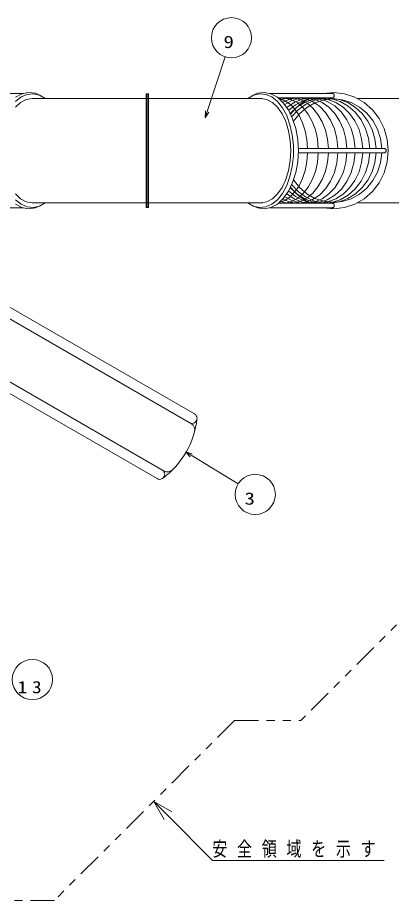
# Model space of a CAD drawing. Units: millimetres on the paper. Extents: x 0 to 420, y -594 to 297.
# Drawn here: x 182 to 228.5, y 93.9 to 203.7 of the extents above; entities that cross this region are included whole.
import ezdxf
from ezdxf.enums import TextEntityAlignment as Align

# ---------------------------------------------------------------- set-up
doc = ezdxf.new("R2010")
doc.units = ezdxf.units.MM
doc.linetypes.add('USER3', pattern=[8, 3, -1, 1, -1, 1, -1])
for name, color, linetype, lineweight in [('0_2', 7, 'Continuous', 13), ('2D', 7, 'Continuous', 13), ('2D_DIMENSION', 7, 'Continuous', 13), ('2D_OUTLINE', 7, 'USER3', 13), ('AM_5', 7, 'Continuous', 13)]:
    doc.layers.add(name, color=color, linetype=linetype, lineweight=lineweight)
doc.styles.add('ＭＳ ゴシック', font='')
doc.styles.get('ＭＳ ゴシック').set_extended_font_data('MS Gothic')

msp = doc.modelspace()

# ---------------------------------------------------------------- linework, layer by layer
at = {"layer": '0_2'}
for p, q in [((170.183, 194.241), (182.707, 194.241)), ((182.467, 193.798), (181.771, 193.232)), ((182.575, 194.196), (181.779, 193.767)), ((183.103, 193.483), (182.405, 193.114)), ((183.21, 194.125), (182.467, 193.798)), ((183.406, 194.361), (182.575, 194.196)), ((183.828, 193.607), (183.103, 193.483)), ((183.976, 194.203), (183.21, 194.125)), ((184.24, 194.254), (183.406, 194.361)), ((183.828, 193.607), (212.507, 193.607)), ((184.737, 194.028), (183.976, 194.203)), ((185.046, 193.881), (184.24, 194.254)), ((185.465, 193.607), (184.737, 194.028)), ((198.034, 180.041), (198.034, 194.207)), ((198.301, 194.207), (198.034, 194.207)), ((198.168, 180.041), (198.168, 194.207)), ((198.301, 180.041), (198.301, 194.207)), ((211.385, 194.028), (210.657, 193.607)), ((211.882, 194.254), (211.075, 193.881)), ((212.146, 194.203), (211.385, 194.028)), ((212.716, 194.361), (211.882, 194.254)), ((212.912, 194.125), (212.146, 194.203)), ((213.019, 193.483), (212.294, 193.607)), ((213.546, 194.196), (212.716, 194.361)), ((213.655, 193.798), (212.912, 194.125)), ((213.717, 193.114), (213.019, 193.483)), ((213.415, 194.241), (221.157, 194.241)), ((214.343, 193.767), (213.546, 194.196)), ((214.35, 193.232), (213.655, 193.798)), ((215.075, 193.089), (214.343, 193.767)), ((214.466, 193.674), (221.157, 193.674)), ((215.317, 193.654), (214.51, 193.639)), ((215.258, 193.332), (214.56, 193.598)), ((215.564, 193.65), (214.732, 193.445)), ((215.912, 193.541), (215.001, 193.172)), ((215.917, 192.883), (215.258, 193.332)), ((216.147, 193.339), (215.268, 192.853)), ((216.113, 193.456), (215.317, 193.654)), ((216.409, 193.645), (215.564, 193.65)), ((216.86, 193.674), (215.912, 193.541)), ((216.872, 193.05), (216.113, 193.456)), ((217.082, 193.613), (216.147, 193.339)), ((217.24, 193.432), (216.409, 193.645)), ((217.431, 193.518), (216.434, 193.123)), ((217.55, 193.323), (216.601, 192.827)), ((217.809, 193.565), (216.86, 193.674)), ((218.04, 193.666), (217.082, 193.613)), ((218.03, 193.016), (217.24, 193.432)), ((218.472, 193.672), (217.431, 193.518)), ((218.403, 193.674), (217.507, 193.136)), ((218.561, 193.607), (217.55, 193.323)), ((218.854, 193.533), (217.79, 193.156)), ((218.725, 193.219), (217.809, 193.565)), ((218.828, 193.354), (217.822, 192.878)), ((218.991, 193.496), (218.04, 193.666)), ((219.518, 193.58), (218.472, 193.672)), ((219.599, 193.668), (218.561, 193.607)), ((219.895, 193.619), (218.828, 193.354)), ((219.962, 193.673), (218.854, 193.533)), ((219.9, 193.109), (218.991, 193.496)), ((220.118, 193.425), (219.016, 193.067)), ((220.53, 193.247), (219.518, 193.58)), ((220.63, 193.504), (219.599, 193.668)), ((220.989, 193.664), (219.895, 193.619)), ((221.073, 193.57), (219.962, 193.673)), ((221.385, 194.362), (220.062, 194.241)), ((221.264, 193.552), (220.118, 193.425)), ((221.617, 193.121), (220.63, 193.504)), ((222.073, 193.489), (220.989, 193.664)), ((222.146, 193.229), (221.073, 193.57)), ((221.209, 194.235), (221.157, 194.241)), ((221.157, 193.674), (221.209, 193.679)), ((221.259, 194.219), (221.209, 194.235)), ((221.209, 193.679), (221.259, 193.695)), ((221.305, 194.193), (221.259, 194.219)), ((221.259, 193.695), (221.305, 193.722)), ((222.411, 193.443), (221.264, 193.552)), ((221.346, 194.158), (221.305, 194.193)), ((221.305, 193.722), (221.346, 193.757)), ((221.379, 194.115), (221.346, 194.158)), ((221.346, 193.757), (221.379, 193.8)), ((221.403, 194.066), (221.379, 194.115)), ((221.379, 193.8), (221.403, 193.849)), ((222.706, 194.209), (221.385, 194.362)), ((221.418, 194.012), (221.403, 194.066)), ((221.403, 193.849), (221.418, 193.902)), ((221.424, 193.957), (221.418, 194.012)), ((221.418, 193.902), (221.424, 193.957)), ((223.108, 193.098), (222.073, 193.489)), ((223.518, 193.103), (222.411, 193.443)), ((223.974, 193.787), (222.706, 194.209)), ((225.141, 193.114), (223.974, 193.787)), ((224.343, 193.607), (230.599, 193.607)), ((182.405, 193.114), (181.762, 192.515)), ((214.36, 192.515), (213.717, 193.114)), ((214.972, 192.449), (214.35, 193.232)), ((214.923, 191.708), (214.36, 192.515)), ((215.499, 191.477), (214.972, 192.449)), ((215.715, 192.188), (215.075, 193.089)), ((216.434, 193.123), (215.519, 192.504)), ((216.24, 191.098), (215.715, 192.188)), ((216.601, 192.827), (215.746, 192.134)), ((216.517, 192.265), (215.917, 192.883)), ((216.81, 192.554), (215.95, 191.752)), ((216.697, 192.461), (215.993, 191.665)), ((216.912, 192.207), (216.13, 191.365)), ((217.04, 191.495), (216.517, 192.265)), ((217.507, 193.136), (216.697, 192.461)), ((217.79, 193.156), (216.81, 192.554)), ((217.568, 192.45), (216.872, 193.05)), ((217.822, 192.878), (216.912, 192.207)), ((217.998, 192.492), (217.101, 191.719)), ((218.18, 191.675), (217.568, 192.45)), ((219.016, 193.067), (217.998, 192.492)), ((218.754, 192.411), (218.03, 193.016)), ((219.575, 192.649), (218.725, 193.219)), ((219.389, 191.637), (218.754, 192.411)), ((220.326, 191.876), (219.575, 192.649)), ((220.737, 192.518), (219.9, 193.109)), ((221.469, 192.683), (220.53, 193.247)), ((221.474, 191.743), (220.737, 192.518)), ((222.301, 191.911), (221.469, 192.683)), ((222.526, 192.532), (221.617, 193.121)), ((223.141, 192.661), (222.146, 193.229)), ((223.327, 191.757), (222.526, 192.532)), ((224.061, 192.505), (223.108, 193.098)), ((224.022, 191.888), (223.141, 192.661)), ((224.544, 192.543), (223.518, 193.103)), ((224.899, 191.73), (224.061, 192.505)), ((225.451, 191.785), (224.544, 192.543)), ((226.162, 192.213), (225.141, 193.114)), ((227, 191.12), (226.162, 192.213)), ((215.386, 190.726), (214.923, 191.708)), ((215.911, 190.349), (215.499, 191.477)), ((216.629, 189.859), (216.24, 191.098)), ((217.101, 191.719), (216.358, 190.778)), ((217.472, 190.597), (217.04, 191.495)), ((218.686, 190.752), (218.18, 191.675)), ((219.915, 190.719), (219.389, 191.637)), ((220.951, 190.928), (220.326, 191.876)), ((222.085, 190.811), (221.474, 191.743)), ((222.995, 190.958), (222.301, 191.911)), ((223.991, 190.823), (223.327, 191.757)), ((224.756, 190.939), (224.022, 191.888)), ((225.594, 190.799), (224.899, 191.73)), ((226.207, 190.856), (225.451, 191.785)), ((227.622, 189.875), (227, 191.12)), ((215.729, 189.605), (215.386, 190.726)), ((216.194, 189.106), (215.911, 190.349)), ((217.799, 189.596), (217.472, 190.597)), ((219.07, 189.709), (218.686, 190.752)), ((220.313, 189.685), (219.915, 190.719)), ((221.428, 189.84), (220.951, 190.928)), ((222.549, 189.753), (222.085, 190.811)), ((223.524, 189.863), (222.995, 190.958)), ((224.496, 189.762), (223.991, 190.823)), ((225.315, 189.848), (224.756, 190.939)), ((226.123, 189.744), (225.594, 190.799)), ((226.783, 189.79), (226.207, 190.856)), ((215.941, 188.389), (215.729, 189.605)), ((216.338, 187.793), (216.194, 189.106)), ((216.869, 188.517), (216.629, 189.859)), ((218.012, 188.522), (217.799, 189.596)), ((219.321, 188.582), (219.07, 189.709)), ((220.573, 188.569), (220.313, 189.685)), ((221.738, 188.652), (221.428, 189.84)), ((222.852, 188.605), (222.549, 189.753)), ((223.868, 188.664), (223.524, 189.863)), ((224.825, 188.61), (224.496, 189.762)), ((225.678, 188.656), (225.315, 189.848)), ((226.466, 188.601), (226.123, 189.744)), ((227.158, 188.626), (226.783, 189.79)), ((228.005, 188.526), (227.622, 189.875)), ((216.012, 187.124), (215.941, 188.389)), ((216.338, 186.455), (216.338, 187.793)), ((216.95, 187.124), (216.869, 188.517)), ((218.105, 187.407), (218.012, 188.522)), ((219.428, 187.407), (219.321, 188.582)), ((220.685, 187.407), (220.573, 188.569)), ((221.87, 187.407), (221.738, 188.652)), ((222.981, 187.407), (222.852, 188.605)), ((224.014, 187.407), (223.868, 188.664)), ((224.966, 187.407), (224.825, 188.61)), ((225.834, 187.407), (225.678, 188.656)), ((226.614, 187.407), (226.466, 188.601)), ((227.318, 187.407), (227.158, 188.626)), ((228.134, 187.124), (228.005, 188.526)), ((215.941, 185.859), (216.012, 187.124)), ((216.869, 185.73), (216.95, 187.124)), ((216.946, 187.407), (227.604, 187.407)), ((216.946, 186.841), (227.604, 186.841)), ((218.012, 185.726), (218.105, 186.841)), ((219.321, 185.666), (219.428, 186.841)), ((220.573, 185.678), (220.685, 186.841)), ((221.738, 185.596), (221.87, 186.841)), ((222.852, 185.643), (222.981, 186.841)), ((223.868, 185.584), (224.014, 186.841)), ((224.825, 185.638), (224.966, 186.841)), ((225.678, 185.592), (225.834, 186.841)), ((226.466, 185.647), (226.614, 186.841)), ((227.158, 185.622), (227.318, 186.841)), ((227.66, 187.402), (227.604, 187.407)), ((227.604, 186.841), (227.66, 186.846)), ((227.713, 187.386), (227.66, 187.402)), ((227.66, 186.846), (227.713, 186.862)), ((227.763, 187.359), (227.713, 187.386)), ((227.713, 186.862), (227.763, 186.888)), ((227.806, 187.324), (227.763, 187.359)), ((227.763, 186.888), (227.806, 186.924)), ((227.842, 187.281), (227.806, 187.324)), ((227.806, 186.924), (227.842, 186.966)), ((227.868, 187.232), (227.842, 187.281)), ((227.842, 186.966), (227.868, 187.015)), ((227.885, 187.179), (227.868, 187.232)), ((227.868, 187.015), (227.885, 187.069)), ((227.89, 187.124), (227.885, 187.179)), ((227.885, 187.069), (227.89, 187.124)), ((228.005, 185.722), (228.134, 187.124)), ((215.729, 184.643), (215.941, 185.859)), ((216.194, 185.142), (216.338, 186.455)), ((216.629, 184.389), (216.869, 185.73)), ((217.799, 184.652), (218.012, 185.726)), ((219.07, 184.538), (219.321, 185.666)), ((220.313, 184.563), (220.573, 185.678)), ((221.428, 184.408), (221.738, 185.596)), ((222.549, 184.495), (222.852, 185.643)), ((224.496, 184.486), (224.825, 185.638)), ((225.315, 184.4), (225.678, 185.592)), ((226.123, 184.503), (226.466, 185.647)), ((226.783, 184.458), (227.158, 185.622)), ((227.622, 184.373), (228.005, 185.722)), ((215.386, 183.522), (215.729, 184.643)), ((215.911, 183.899), (216.194, 185.142)), ((217.472, 183.651), (217.799, 184.652)), ((218.686, 183.496), (219.07, 184.538)), ((219.915, 183.529), (220.313, 184.563)), ((222.085, 183.437), (222.549, 184.495)), ((223.524, 184.385), (223.868, 185.584)), ((225.594, 183.449), (226.123, 184.503)), ((214.923, 182.539), (215.386, 183.522)), ((215.499, 182.771), (215.911, 183.899)), ((216.24, 183.15), (216.629, 184.389)), ((216.358, 183.47), (217.101, 182.529)), ((217.04, 182.752), (217.472, 183.651)), ((218.18, 182.572), (218.686, 183.496)), ((219.389, 182.61), (219.915, 183.529)), ((220.951, 183.32), (221.428, 184.408)), ((221.474, 182.505), (222.085, 183.437)), ((222.995, 183.289), (223.524, 184.385)), ((223.327, 182.491), (223.991, 183.425)), ((223.991, 183.425), (224.496, 184.486)), ((224.756, 183.309), (225.315, 184.4)), ((224.899, 182.518), (225.594, 183.449)), ((225.451, 182.463), (226.207, 183.392)), ((226.207, 183.392), (226.783, 184.458)), ((227, 183.128), (227.622, 184.373)), ((214.36, 181.733), (214.923, 182.539)), ((214.972, 181.798), (215.499, 182.771)), ((215.715, 182.059), (216.24, 183.15)), ((215.95, 182.496), (216.81, 181.693)), ((215.993, 182.582), (216.697, 181.786)), ((216.13, 182.883), (216.912, 182.041)), ((216.517, 181.983), (217.04, 182.752)), ((217.101, 182.529), (217.998, 181.756)), ((217.568, 181.798), (218.18, 182.572)), ((218.754, 181.836), (219.389, 182.61)), ((219.575, 181.598), (220.326, 182.372)), ((220.326, 182.372), (220.951, 183.32)), ((220.737, 181.73), (221.474, 182.505)), ((221.469, 181.565), (222.301, 182.337)), ((222.301, 182.337), (222.995, 183.289)), ((222.526, 181.716), (223.327, 182.491)), ((223.141, 181.587), (224.022, 182.36)), ((224.022, 182.36), (224.756, 183.309)), ((224.061, 181.743), (224.899, 182.518)), ((224.544, 181.705), (225.451, 182.463)), ((226.162, 182.035), (227, 183.128)), ((181.762, 181.733), (182.405, 181.134)), ((213.717, 181.134), (214.36, 181.733)), ((214.35, 181.015), (214.972, 181.798)), ((215.075, 181.158), (215.715, 182.059)), ((215.258, 180.916), (215.917, 181.364)), ((215.268, 181.395), (216.147, 180.909)), ((215.519, 181.744), (216.434, 181.125)), ((215.746, 182.114), (216.601, 181.421)), ((215.917, 181.364), (216.517, 181.983)), ((216.113, 180.792), (216.872, 181.198)), ((216.601, 181.421), (217.55, 180.924)), ((216.697, 181.786), (217.507, 181.112)), ((216.81, 181.693), (217.79, 181.092)), ((216.872, 181.198), (217.568, 181.798)), ((216.912, 182.041), (217.822, 181.37)), ((217.24, 180.816), (218.03, 181.232)), ((217.822, 181.37), (218.828, 180.894)), ((217.998, 181.756), (219.016, 181.18)), ((218.03, 181.232), (218.754, 181.836)), ((218.725, 181.028), (219.575, 181.598)), ((219.9, 181.139), (220.737, 181.73)), ((220.53, 181.001), (221.469, 181.565)), ((221.617, 181.127), (222.526, 181.716)), ((222.146, 181.019), (223.141, 181.587)), ((223.108, 181.15), (224.061, 181.743)), ((223.518, 181.145), (224.544, 181.705)), ((225.141, 181.134), (226.162, 182.035)), ((181.771, 181.015), (182.467, 180.45)), ((181.779, 180.481), (182.575, 180.052)), ((182.405, 181.134), (183.103, 180.765)), ((182.467, 180.45), (183.21, 180.123)), ((183.103, 180.765), (183.828, 180.641)), ((183.21, 180.123), (183.976, 180.045)), ((183.828, 180.641), (212.507, 180.641)), ((183.976, 180.045), (184.737, 180.22)), ((184.24, 179.993), (185.046, 180.366)), ((184.737, 180.22), (185.465, 180.641)), ((210.657, 180.641), (211.385, 180.22)), ((211.075, 180.366), (211.882, 179.993)), ((211.385, 180.22), (212.146, 180.045)), ((212.146, 180.045), (212.912, 180.123)), ((212.294, 180.641), (213.019, 180.765)), ((212.912, 180.123), (213.655, 180.45)), ((213.019, 180.765), (213.717, 181.134)), ((213.546, 180.052), (214.343, 180.481)), ((213.655, 180.45), (214.35, 181.015)), ((214.343, 180.481), (215.075, 181.158)), ((214.466, 180.574), (221.157, 180.574)), ((214.51, 180.609), (215.317, 180.594)), ((214.56, 180.65), (215.258, 180.916)), ((214.732, 180.802), (215.564, 180.598)), ((215.001, 181.075), (215.912, 180.707)), ((215.317, 180.594), (216.113, 180.792)), ((215.564, 180.598), (216.409, 180.603)), ((215.912, 180.707), (216.86, 180.574)), ((216.147, 180.909), (217.082, 180.635)), ((216.409, 180.603), (217.24, 180.816)), ((216.434, 181.125), (217.431, 180.73)), ((216.86, 180.574), (217.809, 180.683)), ((217.082, 180.635), (218.04, 180.582)), ((217.431, 180.73), (218.472, 180.576)), ((217.507, 181.112), (218.403, 180.574)), ((217.55, 180.924), (218.561, 180.641)), ((217.79, 181.092), (218.854, 180.715)), ((217.809, 180.683), (218.725, 181.028)), ((218.04, 180.582), (218.991, 180.752)), ((218.472, 180.576), (219.518, 180.667)), ((218.561, 180.641), (219.599, 180.58)), ((218.828, 180.894), (219.895, 180.629)), ((218.854, 180.715), (219.962, 180.575)), ((218.991, 180.752), (219.9, 181.139)), ((219.016, 181.18), (220.118, 180.823)), ((219.518, 180.667), (220.53, 181.001)), ((219.599, 180.58), (220.63, 180.744)), ((219.895, 180.629), (220.989, 180.584)), ((219.962, 180.575), (221.073, 180.677)), ((220.118, 180.823), (221.264, 180.696)), ((220.63, 180.744), (221.617, 181.127)), ((220.989, 180.584), (222.073, 180.759)), ((221.073, 180.677), (222.146, 181.019)), ((221.209, 180.568), (221.157, 180.574)), ((221.259, 180.552), (221.209, 180.568)), ((221.305, 180.526), (221.259, 180.552)), ((221.264, 180.696), (222.411, 180.804)), ((221.346, 180.491), (221.305, 180.526)), ((221.379, 180.448), (221.346, 180.491)), ((221.346, 180.09), (221.379, 180.133)), ((221.403, 180.399), (221.379, 180.448)), ((221.379, 180.133), (221.403, 180.182)), ((221.418, 180.346), (221.403, 180.399)), ((221.403, 180.182), (221.418, 180.235)), ((221.424, 180.291), (221.418, 180.346)), ((221.418, 180.235), (221.424, 180.291)), ((222.073, 180.759), (223.108, 181.15)), ((222.411, 180.804), (223.518, 181.145)), ((222.706, 180.039), (223.974, 180.46)), ((223.974, 180.46), (225.141, 181.134)), ((224.343, 180.641), (230.599, 180.641)), ((170.183, 180.007), (182.707, 180.007)), ((182.575, 180.052), (183.406, 179.887)), ((183.406, 179.887), (184.24, 179.993)), ((198.301, 180.041), (198.034, 180.041)), ((211.882, 179.993), (212.716, 179.887)), ((212.716, 179.887), (213.546, 180.052)), ((213.415, 180.007), (221.157, 180.007)), ((220.062, 180.007), (221.385, 179.886)), ((221.157, 180.007), (221.209, 180.013)), ((221.209, 180.013), (221.259, 180.029)), ((221.259, 180.029), (221.305, 180.055)), ((221.305, 180.055), (221.346, 180.09)), ((221.385, 179.886), (222.706, 180.039))]:
    msp.add_line(p, q, dxfattribs=at)
at = {"layer": '2D'}
for p, q in [((207.854, 198.79), (205.624, 191.987)), ((205.412, 192.057), (205.364, 191.195)), ((205.624, 191.987), (205.364, 191.195)), ((205.364, 191.195), (205.836, 191.918)), ((170.058, 173.992), (204.029, 154.378)), ((169.807, 172.67), (203.654, 153.128)), ((199.373, 146.313), (165.511, 165.863)), ((166.444, 166.79), (200.268, 147.263))]:
    msp.add_line(p, q, dxfattribs=at)
for centre in [(208.633, 201.166), (183.867, 121.325)]:
    msp.add_circle(centre, 2.5, dxfattribs=at)
for centre, radius, start, end in [((193.821, 154.895), 10.583, 306.15553, 353.84447), ((203.712, 153.828), 0.635, 239.99995, 60.00005), ((203.231, 152.395), 0.847, 345.12167, 60), ((199.69, 146.863), 0.635, 239.99995, 60.00005), ((200.691, 147.996), 0.847, 240, 314.87833)]:
    msp.add_arc(centre, radius, start, end, dxfattribs=at)
at = {"layer": '2D_DIMENSION'}
for p, q in [((198.991, 106.152), (200.75, 104.375)), ((198.991, 106.152), (201.226, 104.847)), ((200.274, 103.904), (198.991, 106.152)), ((200.75, 104.375), (206.279, 98.793)), ((206.279, 98.793), (227.643, 98.793))]:
    msp.add_line(p, q, dxfattribs=at)
at = {"layer": '2D_OUTLINE'}
for p, q in [((248.958, 147.925), (217.261, 116.228)), ((209.006, 116.228), (186.63, 93.852)), ((209.006, 116.228), (217.261, 116.228)), ((186.63, 93.852), (161.163, 93.852))]:
    msp.add_line(p, q, dxfattribs=at)
at = {"layer": 'AM_5'}
for p, q in [((202.92, 149.654), (203.515, 149.029)), ((203.748, 149.41), (202.92, 149.654)), ((203.631, 149.22), (202.92, 149.654)), ((209.456, 145.657), (203.631, 149.22))]:
    msp.add_line(p, q, dxfattribs=at)
msp.add_circle((211.589, 144.353), 2.5, dxfattribs=at)

# ---------------------------------------------------------------- texts
at = {"layer": '2D', "style": 'ＭＳ ゴシック', "width": 1.25}
msp.add_text('9', height=1.527, dxfattribs=at).set_placement((207.641, 199.43), align=Align.BOTTOM_LEFT)
at = {"layer": '2D', "insert": (182.031, 119.589), "char_height": 1.527, "attachment_point": 7, "style": 'ＭＳ ゴシック'}
msp.add_mtext('\\T1.5;\\W1.15;13', dxfattribs=at)
at = {"layer": '2D_DIMENSION', "insert": (206.245, 99.139), "char_height": 1.833, "attachment_point": 7, "style": 'ＭＳ ゴシック'}
msp.add_mtext('\\T1.64;\\W0.75;安全領域を示す', dxfattribs=at)
at = {"layer": 'AM_5', "style": 'ＭＳ ゴシック', "width": 1.25}
msp.add_text('3', height=1.527, dxfattribs=at).set_placement((210.25, 142.617), align=Align.BOTTOM_LEFT)

doc.saveas('drawing.dxf')
